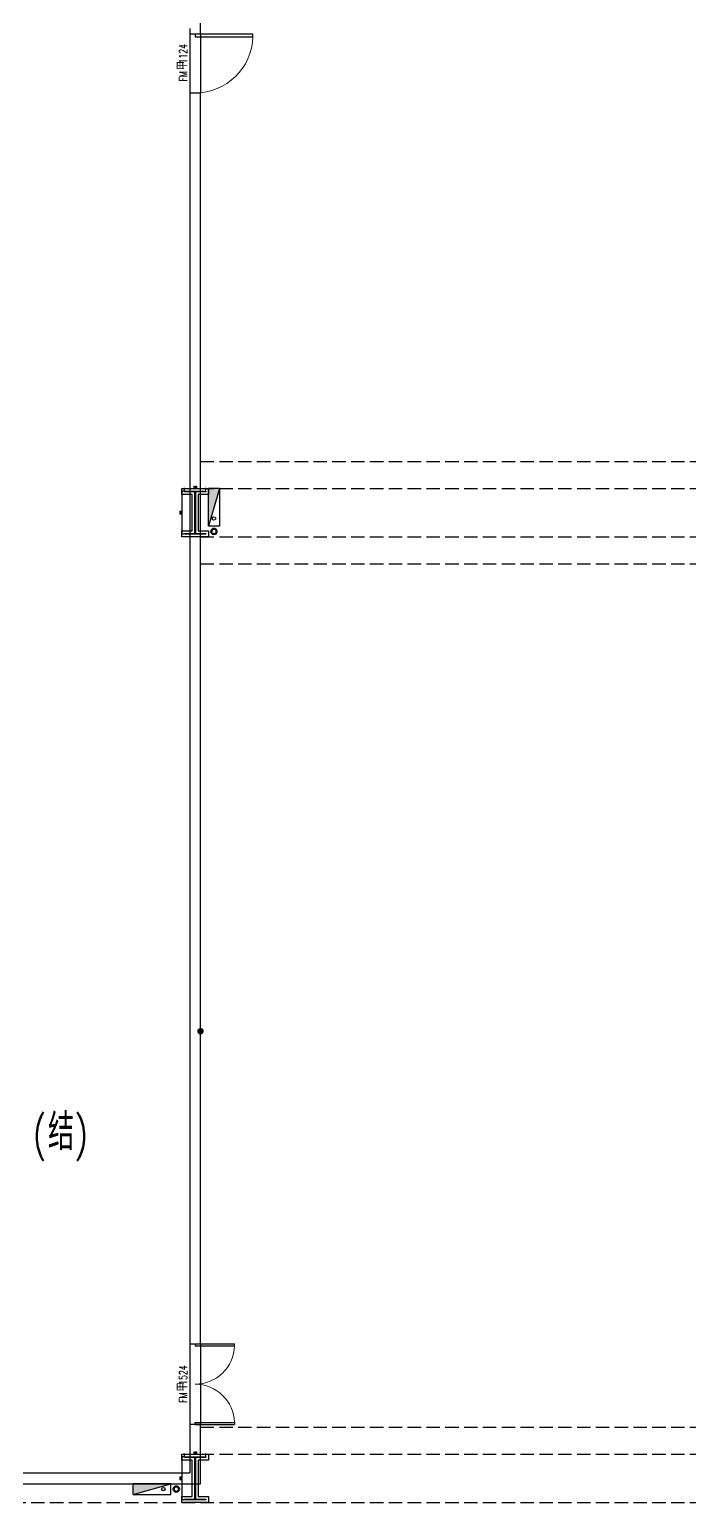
# Model space of a CAD drawing. Extents: x -474411 to 577939, y 0 to 1014176.
# Drawn here: x -297935 to -285662, y 584370 to 611751 of the extents above; entities that cross this region are included whole.
import ezdxf

# ---------------------------------------------------------------- set-up
doc = ezdxf.new("R2010")
doc.units = 0
doc.header["$LTSCALE"] = 1000
doc.header["$MEASUREMENT"] = 0
doc.linetypes.add('DASH', pattern=[0.35, 0.25, -0.1])
doc.layers.get('Defpoints').update_dxf_attribs({"color": 210})
for name, color, linetype in [('10平面$0$WINDOW_TEXT', 7, 'Continuous'), ('A-AXIS-DP', 126, 'Continuous'), ('A-HATCH-2', 251, 'Continuous'), ('A-WINDOW', 140, 'Continuous'), ('A-防火门窗', 1, 'Continuous'), ('AS-COLN', 6, 'Continuous'), ('AS-WALL', 40, 'Continuous'), ('DIM_SYMB', 3, 'Continuous'), ('PUB_TEXT', 7, 'Continuous'), ('SB_ZF消火栓', 10, 'Continuous')]:
    doc.layers.add(name, color=color, linetype=linetype)
doc.layers.add('LG-ZF消防', color=1, linetype='Continuous', lineweight=60)
doc.styles.add('10平面$0$_TCH_WINDOW', font='SIMPLEX', dxfattribs={"height": 3.5, "bigfont": 'GBCBIG'})
doc.styles.add('_TCH_DIM_T3', font='SIMPLEX', dxfattribs={"width": 0.705882, "bigfont": 'GBCBIG'})
doc.styles.add('A-STANDARD', font='SIMPLEX', dxfattribs={"bigfont": 'GBCBIG'})
doc.dimstyles.new('_TCH_ARCH&&10', dxfattribs={"dimtxt": 29.75, "dimasz": 10, "dimexe": 10, "dimexo": 10, "dimgap": 12.625, "dimtad": 1, "dimdec": 0, "dimzin": 0, "dimdsep": 46, "dimtxsty": '_TCH_DIM_T3', "dimblk": 'ARCHTICK', "dimcen": 0.09, "dimclrt": 7, "dimazin": 2, "dimtfac": 1, "dimtdec": 0, "dimtix": 1, "dimtmove": 2, "dimatfit": 3, "dimfxl": 0, "dimtolj": 1, "dimtzin": 0, "dimarcsym": 0})

# ---------------------------------------------------------------- blocks, each defined once
blk = doc.blocks.new('4324324')
at = {"layer": 'A-HATCH-2', "linetype": 'DASH'}
for p, q in [((-294754, 603720), (-128854, 603720)), ((-294754, 603220), (-128854, 603220)), ((-294754, 602320), (-128854, 602320)), ((-294754, 601820), (-128854, 601820)), ((-294754, 585770), (-128854, 585770)), ((-294754, 585270), (-128854, 585270)), ((-307354, 584370), (-128854, 584370))]:
    blk.add_line(p, q, dxfattribs=at)
blk = doc.blocks.new('_ArchTick')
at = {"color": 0, "linetype": 'ByBlock', "const_width": 0.4}
blk.add_lwpolyline([(-0.5, -0.5), (0.5, 0.5)], dxfattribs=at)
blk = doc.blocks.new('*D1207')
at = {"layer": 'A-AXIS-DP', "color": 0, "lineweight": -2}
for p, q in [((-295054, 603180), (-295054, 603229)), ((-295054, 603219), (-294654, 603219)), ((-294654, 603180), (-294654, 603229))]:
    blk.add_line(p, q, dxfattribs=at)
at = {"layer": 'Defpoints', "color": 0}
for p in [(-294654, 603219), (-295054, 603170), (-294654, 603170)]:
    blk.add_point(p, dxfattribs=at)
at = {"layer": 'A-AXIS-DP', "color": 0, "lineweight": -2, "xscale": 10, "yscale": 10, "zscale": 10, "rotation": 180}
blk.add_blockref('_ArchTick', (-295054, 603219), dxfattribs=at)
at = {"layer": 'A-AXIS-DP', "color": 0, "lineweight": -2, "xscale": 10, "yscale": 10, "zscale": 10}
blk.add_blockref('_ArchTick', (-294654, 603219), dxfattribs=at)
at = {"layer": 'A-AXIS-DP', "color": 7, "insert": (-294854, 603246), "char_height": 29.8, "attachment_point": 5, "style": '_TCH_DIM_T3'}
blk.add_mtext('\\A1;400', dxfattribs=at)
blk = doc.blocks.new('*D1208')
at = {"layer": 'A-AXIS-DP', "color": 0, "lineweight": -2}
for p, q in [((-295064, 603170), (-295105, 603170)), ((-295095, 602370), (-295095, 603170)), ((-295064, 602370), (-295105, 602370))]:
    blk.add_line(p, q, dxfattribs=at)
at = {"layer": 'Defpoints', "color": 0}
for p in [(-295095, 603170), (-295054, 603170), (-295054, 602370)]:
    blk.add_point(p, dxfattribs=at)
at = {"layer": 'A-AXIS-DP', "color": 0, "lineweight": -2, "xscale": 10, "yscale": 10, "zscale": 10}
for p, rotation in [((-295095, 603170), 90), ((-295095, 602370), 270)]:
    blk.add_blockref('_ArchTick', p, dxfattribs=dict(at, rotation=rotation))
at = {"layer": 'A-AXIS-DP', "color": 7, "insert": (-295123, 602770), "char_height": 29.8, "attachment_point": 5, "rotation": 90, "style": '_TCH_DIM_T3'}
blk.add_mtext('\\A1;800', dxfattribs=at)
blk = doc.blocks.new('*D1245')
at = {"layer": 'A-AXIS-DP', "color": 0, "lineweight": -2}
for p, q in [((-295054, 585230), (-295054, 585279)), ((-295054, 585269), (-294654, 585269)), ((-294654, 585230), (-294654, 585279))]:
    blk.add_line(p, q, dxfattribs=at)
at = {"layer": 'Defpoints', "color": 0}
for p in [(-295054, 585220), (-294654, 585269), (-294654, 585220)]:
    blk.add_point(p, dxfattribs=at)
at = {"layer": 'A-AXIS-DP', "color": 0, "lineweight": -2, "xscale": 10, "yscale": 10, "zscale": 10, "rotation": 180}
blk.add_blockref('_ArchTick', (-295054, 585269), dxfattribs=at)
at = {"layer": 'A-AXIS-DP', "color": 0, "lineweight": -2, "xscale": 10, "yscale": 10, "zscale": 10}
blk.add_blockref('_ArchTick', (-294654, 585269), dxfattribs=at)
at = {"layer": 'A-AXIS-DP', "color": 7, "insert": (-294854, 585296), "char_height": 29.8, "attachment_point": 5, "style": '_TCH_DIM_T3'}
blk.add_mtext('\\A1;400', dxfattribs=at)
blk = doc.blocks.new('*D1246')
at = {"layer": 'A-AXIS-DP', "color": 0, "lineweight": -2}
for p, q in [((-295064, 585220), (-295105, 585220)), ((-295095, 584420), (-295095, 585220)), ((-295064, 584420), (-295105, 584420))]:
    blk.add_line(p, q, dxfattribs=at)
at = {"layer": 'Defpoints', "color": 0}
for p in [(-295095, 585220), (-295054, 585220), (-295054, 584420)]:
    blk.add_point(p, dxfattribs=at)
at = {"layer": 'A-AXIS-DP', "color": 0, "lineweight": -2, "xscale": 10, "yscale": 10, "zscale": 10}
for p, rotation in [((-295095, 585220), 90), ((-295095, 584420), 270)]:
    blk.add_blockref('_ArchTick', p, dxfattribs=dict(at, rotation=rotation))
at = {"layer": 'A-AXIS-DP', "color": 7, "insert": (-295123, 584820), "char_height": 29.8, "attachment_point": 5, "rotation": 90, "style": '_TCH_DIM_T3'}
blk.add_mtext('\\A1;800', dxfattribs=at)
blk = doc.blocks.new('234243242332')
at = {"layer": 'SB_ZF消火栓'}
for points in [[(-294604, 602520), (-294604, 603220), (-294404, 603220)], [(-295304, 584720), (-296004, 584720), (-296004, 584520)]]:
    blk.add_hatch(color=8, dxfattribs=at).paths.add_polyline_path(points)
at = {"layer": 'LG-ZF消防', "color": 8}
for centre in [(-294504, 602420), (-295204, 584620)]:
    blk.add_circle(centre, 50, dxfattribs=at)
at = {"layer": 'SB_ZF消火栓', "color": 8}
for p, q in [((-294604, 602520), (-294604, 603220)), ((-294404, 603220), (-294604, 603220)), ((-294404, 603220), (-294604, 602520)), ((-294404, 603220), (-294404, 602520)), ((-294404, 602520), (-294604, 602520)), ((-295304, 584720), (-296004, 584720)), ((-296004, 584520), (-296004, 584720)), ((-296004, 584520), (-295304, 584720)), ((-295304, 584520), (-295304, 584720)), ((-296004, 584520), (-295304, 584520))]:
    blk.add_line(p, q, dxfattribs=at)
for centre in [(-294504, 602660), (-295444, 584620)]:
    blk.add_circle(centre, 32.5, dxfattribs=at)
blk = doc.blocks.new('10平面$0$$DorLib2D$00000002')
at = {"color": 8}
for p, q in [((-0.5, 0), (-0.5, 0.4875)), ((-0.475, 0.4875), (-0.5, 0.4875)), ((-0.475, 0), (-0.475, 0.4875)), ((0.475, 0), (0.475, 0.4875)), ((0.475, 0.4875), (0.5, 0.4875)), ((0.5, 0), (0.5, 0.4875)), ((-0.5, 0), (-0.475, 0)), ((0.5, 0), (0.475, 0))]:
    blk.add_line(p, q, dxfattribs=at)
at = {"color": 8, "lineweight": 13}
for centre, start, end in [((-0.4875, 0), 0, 88.53072), ((0.4875, 0), 91.46928, 180)]:
    blk.add_arc(centre, 0.4875, start, end, dxfattribs=at)
blk = doc.blocks.new('$DorLib2D$00000001')
at = {"color": 8}
for p, q in [((0.45, 0.975), (0.5, 0.975)), ((0.45, 0), (0.45, 0.975)), ((0.5, 0), (0.5, 0.975)), ((0.5, 0), (0.45, 0))]:
    blk.add_line(p, q, dxfattribs=at)
at = {"color": 8, "lineweight": 13}
blk.add_arc((0.475, 0), 0.975, 91.4693, 180, dxfattribs=at)
blk = doc.blocks.new('42343')
at = {"layer": 'A-HATCH-2', "color": 8}
for points in [[(-295104.2, 603220), (-294604.2, 603220), (-294604.2, 603108), (-294800.2, 603108), (-294800.2, 602432), (-294604.2, 602432), (-294604.2, 602320), (-295104.2, 602320), (-295104.2, 602432), (-294908.2, 602432), (-294908.2, 603108), (-295104.2, 603108)], [(-295104.2, 585270), (-294604.2, 585270), (-294604.2, 585158), (-294800.2, 585158), (-294800.2, 584482), (-294604.2, 584482), (-294604.2, 584370), (-295104.2, 584370), (-295104.2, 584482), (-294908.2, 584482), (-294908.2, 585158), (-295104.2, 585158)]]:
    blk.add_lwpolyline(points, close=True, dxfattribs=at)
at = {"layer": 'AS-COLN', "color": 8}
for points in [[(-295054.2, 603170), (-294654.2, 603170), (-294654.2, 603158), (-294850.2, 603158), (-294850.2, 602382), (-294654.2, 602382), (-294654.2, 602370), (-295054.2, 602370), (-295054.2, 602382), (-294858.2, 602382), (-294858.2, 603158), (-295054.2, 603158)], [(-295054.2, 585220), (-294654.2, 585220), (-294654.2, 585208), (-294850.2, 585208), (-294850.2, 584432), (-294654.2, 584432), (-294654.2, 584420), (-295054.2, 584420), (-295054.2, 584432), (-294858.2, 584432), (-294858.2, 585208), (-295054.2, 585208)]]:
    blk.add_lwpolyline(points, close=True, dxfattribs=at)
at = {"layer": 'A-AXIS-DP', "color": 8}
for p1, p2, distance, picture, middle in [((-295054.2, 603170), (-294654.2, 603170), 48.8, '*D1207', (-294854.2, 603246.2)), ((-295054.2, 602370), (-295054.2, 603170), 41.3, '*D1208', (-295122.9, 602770)), ((-295054.2, 584420), (-295054.2, 585220), 41.3, '*D1246', (-295122.9, 584820)), ((-295054.2, 585220), (-294654.2, 585220), 48.8, '*D1245', (-294854.2, 585296.2))]:
    dim = blk.add_aligned_dim(p1=p1, p2=p2, distance=distance, dimstyle='_TCH_ARCH&&10', dxfattribs=at)
    dim.commit()
    dim.dimension.update_dxf_attribs({"geometry": picture, "text_midpoint": middle})

msp = doc.modelspace()

# ---------------------------------------------------------------- linework, layer by layer
at = {"layer": 'A-防火门窗', "color": 8}
for p, q in [((-294954.2, 611670), (-294954.2, 610570)), ((-294754.2, 611670), (-294754.2, 610570)), ((-294954.2, 587320), (-294954.2, 585820)), ((-294754.2, 587320), (-294754.2, 585820))]:
    msp.add_line(p, q, dxfattribs=at)
at = {"layer": 'AS-WALL', "color": 8}
for p, q in [((-294954.2, 611770), (-294954.2, 611670)), ((-294754.2, 611670), (-294754.2, 611870)), ((-294954.2, 611670), (-294754.2, 611670)), ((-294954.2, 610570), (-294954.2, 587320)), ((-294754.2, 610570), (-294954.2, 610570)), ((-294754.2, 587320), (-294754.2, 610570)), ((-294954.2, 587320), (-294754.2, 587320)), ((-294754.2, 585820), (-294954.2, 585820)), ((-294954.2, 585820), (-294954.2, 584920)), ((-294754.2, 584720), (-294754.2, 585820)), ((-307469.7, 584920), (-294954.2, 584920)), ((-307534.6, 584720), (-294754.2, 584720))]:
    msp.add_line(p, q, dxfattribs=at)
at = {"layer": 'DIM_SYMB', "color": 8, "const_width": 60}
msp.add_lwpolyline([(-294778.8, 593147.2, 1), (-294729.6, 593112.8, 1)], format="xyb", close=True, dxfattribs=at)

# ---------------------------------------------------------------- block references
at = {"layer": 'A-WINDOW', "color": 8}
for name in ['42343', '4324324']:
    msp.add_blockref(name, (0, 0), dxfattribs=at)
at = {"layer": 'A-防火门窗', "color": 8, "zscale": 199.9999999999998, "rotation": 269.999999997706}
for name, p, xscale, yscale in [('$DorLib2D$00000001', (-294854.2, 611120), -1100, 1100), ('10平面$0$$DorLib2D$00000002', (-294854.2, 586570), 1500, 1500)]:
    msp.add_blockref(name, p, dxfattribs=dict(at, xscale=xscale, yscale=yscale))
at = {"layer": 'SB_ZF消火栓', "color": 8, "linetype": 'Continuous'}
msp.add_blockref('234243242332', (0, 0), dxfattribs=at)

# ---------------------------------------------------------------- texts
at = {"layer": '10平面$0$WINDOW_TEXT', "color": 8, "style": '10平面$0$_TCH_WINDOW', "width": 0.705882}
for s, p in [('1124', (-295004.2, 611118.9)), ('FM', (-295004.2, 610786.1)), ('1524', (-295004.2, 586558.9)), ('FM', (-295004.2, 586226.1))]:
    msp.add_text(s, height=148.75, rotation=90, dxfattribs=at).set_placement(p)
at = {"layer": '10平面$0$WINDOW_TEXT', "color": 8, "style": '10平面$0$_TCH_WINDOW'}
for p in [(-295004.2, 610996.1), (-295004.2, 586436.1)]:
    msp.add_text('甲', height=168.8, rotation=90, dxfattribs=at).set_placement(p)
at = {"layer": 'PUB_TEXT', "color": 8, "style": 'A-STANDARD', "width": 0.705882}
for s, p in [('(', (-297870.6, 590920)), (')', (-297099.1, 590920))]:
    msp.add_text(s, height=595, dxfattribs=at).set_placement(p)
at = {"layer": 'PUB_TEXT', "color": 8, "style": 'A-STANDARD'}
msp.add_text('结', height=675.2, dxfattribs=at).set_placement((-297590.6, 590920))

doc.saveas('drawing.dxf')
